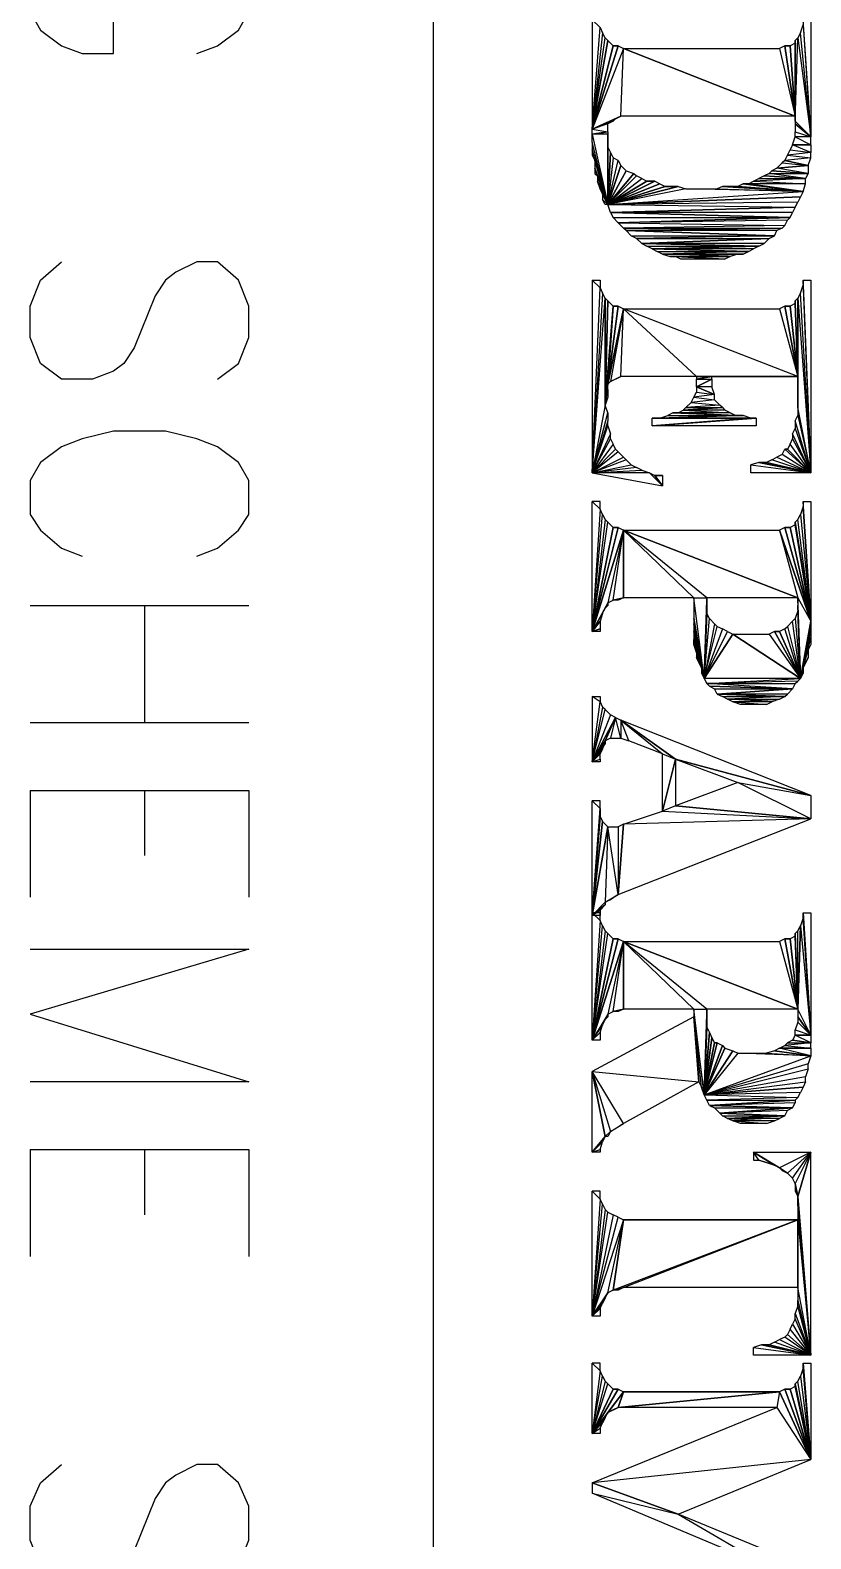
# Model space of a CAD drawing. Header units: metres. Extents: x 6 to 835, y 55 to 1134.
# Drawn here: x 106.29 to 125.34, y 92.16 to 128.95 of the extents above; entities that cross this region are included whole.
import ezdxf

# ---------------------------------------------------------------- set-up
doc = ezdxf.new("R2010")
doc.units = ezdxf.units.M

msp = doc.modelspace()

# ---------------------------------------------------------------- linework, layer by layer
at = {"color": 162}
for p, q in [((116.134, 62.279), (116.134, 276.719)), ((106.292, 114.921), (111.626, 114.921)), ((109.086, 114.921), (109.086, 112.063)), ((111.626, 112.063), (106.292, 112.063)), ((106.292, 110.412), (106.292, 107.809)), ((109.086, 110.412), (109.086, 108.825)), ((106.292, 101.649), (106.292, 99.046)), ((109.086, 101.649), (109.086, 100.062))]:
    msp.add_line(p, q, dxfattribs=at)
at = {"color": 162, "linetype": 'Continuous', "lineweight": 25}
for points in [[(110.356, 128.383), (110.864, 128.573), (111.372, 128.954), (111.626, 129.399), (111.626, 130.224), (111.372, 130.605), (110.864, 130.986), (110.356, 131.24), (109.594, 131.431), (108.324, 131.431), (107.562, 131.24), (107.054, 130.986), (106.546, 130.605), (106.292, 130.224), (106.292, 129.399), (106.546, 128.954), (107.054, 128.573), (107.562, 128.383), (108.324, 128.383), (108.324, 129.399)], [(110.864, 120.445), (111.372, 120.826), (111.626, 121.461), (111.626, 122.223), (111.372, 122.858), (110.864, 123.303), (110.356, 123.303), (109.848, 123.049), (109.594, 122.858), (109.34, 122.477), (108.832, 121.207), (108.578, 120.826), (108.324, 120.636), (107.816, 120.445), (107.054, 120.445), (106.546, 120.826), (106.292, 121.461), (106.292, 122.223), (106.546, 122.858), (107.054, 123.303)], [(110.356, 116.127), (110.864, 116.318), (111.372, 116.762), (111.626, 117.143), (111.626, 117.969), (111.372, 118.413), (110.864, 118.794), (110.356, 118.985), (109.594, 119.175), (108.324, 119.175), (107.562, 118.985), (107.054, 118.794), (106.546, 118.413), (106.292, 117.969), (106.292, 117.143), (106.546, 116.762), (107.054, 116.318), (107.562, 116.127)], [(106.292, 110.412), (111.626, 110.412), (111.626, 107.809)], [(106.292, 106.539), (111.626, 106.539), (106.292, 104.951), (111.626, 103.3), (106.292, 103.3)], [(106.292, 101.649), (111.626, 101.649), (111.626, 99.046)], [(110.864, 91.108), (111.372, 91.489), (111.626, 92.124), (111.626, 92.95), (111.372, 93.521), (110.864, 93.966), (110.356, 93.966), (109.848, 93.712), (109.594, 93.521), (109.34, 93.14), (108.832, 91.87), (108.578, 91.489), (108.324, 91.299), (107.816, 91.108), (107.054, 91.108), (106.546, 91.489), (106.292, 92.124), (106.292, 92.95), (106.546, 93.521), (107.054, 93.966)]]:
    msp.add_lwpolyline(points, dxfattribs=at)
for points in [[(120.008, 126.541), (120.198, 129.018), (120.008, 129.208)], [(125.151, 129.081), (125.342, 126.351), (125.151, 129.208)], [(125.342, 126.351), (125.151, 129.208), (125.342, 129.208)], [(120.262, 128.891), (120.008, 126.541), (120.198, 129.018)], [(120.008, 126.541), (120.325, 128.764), (120.262, 128.891)], [(125.024, 128.764), (125.342, 126.351), (125.088, 128.891)], [(125.342, 126.351), (125.088, 128.891), (125.151, 129.081)], [(120.389, 128.7), (120.008, 126.541), (120.325, 128.764)], [(120.389, 128.7), (120.516, 128.573), (120.008, 126.541)], [(120.643, 128.573), (120.77, 128.51), (120.008, 126.541)], [(120.516, 128.573), (120.643, 128.573), (120.008, 126.541)], [(120.706, 126.859), (120.77, 128.51), (120.008, 126.541)], [(120.643, 128.573), (120.516, 128.573)], [(124.961, 126.859), (120.706, 126.859), (120.77, 128.51)], [(124.961, 126.859), (120.77, 128.51), (124.58, 128.51)], [(124.707, 128.573), (124.58, 128.51), (124.961, 126.859)], [(124.707, 128.573), (124.834, 128.573)], [(124.834, 128.573), (124.707, 128.573), (124.961, 126.859)], [(124.834, 128.573), (124.961, 126.859), (124.961, 128.637)], [(125.024, 128.764), (124.961, 128.7), (124.961, 126.732)], [(125.342, 126.351), (124.961, 126.732), (125.024, 128.764)], [(124.961, 128.637), (124.961, 126.732), (124.961, 128.7)], [(124.961, 126.859), (124.961, 128.637), (124.961, 126.732)], [(120.008, 126.541), (120.579, 126.795), (120.706, 126.859)], [(120.516, 126.732), (120.008, 126.541), (120.579, 126.795)], [(120.516, 126.732), (120.389, 126.668), (120.008, 126.541)], [(120.389, 126.668), (120.008, 126.541), (120.389, 126.478)], [(124.961, 126.668), (125.342, 126.351), (124.961, 126.732)], [(124.961, 126.668), (124.961, 126.478), (125.342, 126.351)], [(120.008, 126.541), (120.389, 126.478), (120.008, 126.414)], [(120.389, 126.478), (120.389, 126.414), (120.008, 126.414)], [(120.389, 124.7), (120.008, 126.224), (120.008, 126.414)], [(120.389, 126.414), (120.008, 126.414), (120.389, 124.7)], [(120.008, 126.033), (120.389, 124.7), (120.008, 126.224)], [(120.389, 126.414), (120.389, 126.287), (120.389, 124.7)], [(120.389, 126.287), (120.389, 126.097), (120.389, 124.7)], [(124.961, 126.351), (125.342, 126.16), (124.897, 126.16)], [(124.961, 126.478), (125.342, 126.351), (124.961, 126.351)], [(125.342, 126.351), (124.961, 126.351), (125.342, 126.16)], [(120.008, 125.906), (120.071, 125.779), (120.008, 126.033)], [(120.071, 125.779), (120.008, 126.033), (120.389, 124.7)], [(120.389, 126.097), (120.452, 125.97), (120.389, 124.7)], [(120.452, 125.97), (120.516, 125.843), (120.389, 124.7)], [(124.77, 125.906), (125.342, 125.843), (124.707, 125.779)], [(124.834, 126.033), (125.342, 125.97), (124.77, 125.906)], [(125.342, 125.97), (124.77, 125.906), (125.342, 125.843)], [(124.834, 126.033), (125.342, 125.97), (124.897, 126.16)], [(125.342, 125.97), (124.897, 126.16), (125.342, 126.16)], [(120.071, 125.589), (120.389, 124.7), (120.071, 125.779)], [(120.071, 125.462), (120.135, 125.398), (120.071, 125.589)], [(120.135, 125.398), (120.071, 125.589), (120.389, 124.7)], [(120.389, 124.7), (120.643, 125.779), (120.516, 125.843)], [(120.706, 125.652), (120.389, 124.7), (120.643, 125.779)], [(120.706, 125.652), (120.833, 125.525), (120.389, 124.7)], [(120.833, 125.525), (121.024, 125.462), (120.389, 124.7)], [(124.326, 125.462), (125.278, 125.462), (124.389, 125.525)], [(124.389, 125.525), (125.278, 125.462), (124.516, 125.589)], [(124.643, 125.716), (125.278, 125.652), (124.516, 125.589)], [(125.278, 125.462), (124.516, 125.589), (125.278, 125.652)], [(124.707, 125.779), (124.643, 125.716), (125.278, 125.652)], [(125.342, 125.843), (124.707, 125.779), (125.278, 125.652)], [(120.135, 125.398), (120.135, 125.271), (120.389, 124.7)], [(120.389, 124.7), (120.198, 125.081), (120.135, 125.271)], [(121.024, 125.462), (121.087, 125.398), (120.389, 124.7)], [(120.389, 124.7), (121.214, 125.335), (121.087, 125.398)], [(121.341, 125.271), (120.389, 124.7), (121.214, 125.335)], [(121.532, 125.271), (121.659, 125.208), (120.389, 124.7)], [(121.341, 125.271), (121.532, 125.271), (120.389, 124.7)], [(121.659, 125.208), (121.786, 125.144), (120.389, 124.7)], [(122.103, 125.144), (122.294, 125.081), (120.389, 124.7)], [(121.786, 125.144), (122.103, 125.144), (120.389, 124.7)], [(121.532, 125.271), (121.341, 125.271)], [(122.103, 125.144), (121.786, 125.144)], [(123.183, 125.144), (123.056, 125.081), (125.151, 125.017)], [(123.183, 125.144), (123.564, 125.144)], [(123.564, 125.144), (123.183, 125.144), (125.151, 125.017)], [(123.691, 125.208), (123.564, 125.144), (125.151, 125.017)], [(123.691, 125.208), (123.818, 125.208)], [(123.818, 125.208), (123.691, 125.208), (125.151, 125.017)], [(123.945, 125.271), (125.215, 125.208), (123.818, 125.208)], [(125.215, 125.208), (123.818, 125.208), (125.151, 125.017)], [(124.072, 125.335), (125.215, 125.335), (123.945, 125.271)], [(125.215, 125.335), (123.945, 125.271), (125.215, 125.208)], [(124.199, 125.398), (124.072, 125.335), (125.215, 125.335)], [(124.199, 125.398), (125.215, 125.335), (124.326, 125.462)], [(125.215, 125.335), (124.326, 125.462), (125.278, 125.462)], [(120.262, 124.954), (120.389, 124.7), (120.198, 125.081)], [(120.262, 124.954), (120.262, 124.827), (120.389, 124.7)], [(120.262, 124.827), (120.389, 124.7), (120.325, 124.7)], [(120.389, 124.7), (125.151, 125.017), (122.294, 125.081)], [(125.088, 124.89), (120.389, 124.7), (125.151, 125.017)], [(125.088, 124.89), (125.024, 124.763), (120.389, 124.7)], [(125.024, 124.763), (120.389, 124.7), (124.961, 124.636)], [(125.151, 125.017), (122.294, 125.081), (123.056, 125.081)], [(120.389, 124.7), (124.961, 124.636), (120.452, 124.509)], [(124.961, 124.636), (124.897, 124.509), (120.452, 124.509)], [(120.452, 124.509), (120.516, 124.382), (124.834, 124.382)], [(124.897, 124.509), (120.452, 124.509), (124.834, 124.382)], [(120.516, 124.382), (124.834, 124.382), (120.643, 124.255)], [(124.834, 124.382), (124.77, 124.319), (120.643, 124.255)], [(124.77, 124.319), (120.643, 124.255), (124.707, 124.192)], [(120.643, 124.255), (124.707, 124.192), (120.77, 124.128)], [(124.707, 124.192), (120.77, 124.128), (124.643, 124.128)], [(120.77, 124.128), (124.643, 124.128), (120.833, 124.065)], [(124.643, 124.128), (124.516, 124.065), (120.833, 124.065)], [(120.833, 124.065), (120.96, 123.938), (124.453, 123.938)], [(124.516, 124.065), (120.833, 124.065), (124.453, 123.938)], [(120.96, 123.938), (124.453, 123.938), (121.087, 123.874)], [(124.453, 123.938), (121.087, 123.874), (124.326, 123.874)], [(121.087, 123.874), (124.326, 123.874), (121.214, 123.747)], [(124.326, 123.874), (124.199, 123.747), (121.214, 123.747)], [(121.214, 123.747), (121.341, 123.684), (124.072, 123.684)], [(124.199, 123.747), (121.214, 123.747), (124.072, 123.684)], [(121.341, 123.684), (124.072, 123.684), (121.468, 123.62)], [(124.072, 123.684), (123.945, 123.62), (121.468, 123.62)], [(121.468, 123.62), (121.595, 123.557), (123.818, 123.557)], [(123.945, 123.62), (121.468, 123.62), (123.818, 123.557)], [(121.595, 123.557), (123.818, 123.557), (121.722, 123.493)], [(123.818, 123.557), (121.722, 123.493), (123.691, 123.493)], [(123.691, 123.493), (123.564, 123.493), (121.722, 123.493)], [(123.564, 123.493), (121.722, 123.493), (121.913, 123.43)], [(123.564, 123.493), (123.373, 123.43), (121.913, 123.43)], [(121.913, 123.43), (122.04, 123.43), (123.373, 123.43)], [(122.04, 123.43), (123.246, 123.366), (122.167, 123.366)], [(122.04, 123.43), (123.373, 123.43), (123.246, 123.366)], [(120.008, 118.159), (120.198, 122.668), (120.008, 122.858)], [(120.198, 122.668), (120.008, 122.858), (120.198, 122.858)], [(120.262, 122.541), (120.008, 118.159), (120.198, 122.668)], [(120.008, 118.159), (120.325, 122.414), (120.262, 122.541)], [(125.024, 122.414), (125.342, 118.159), (125.088, 122.541)], [(125.342, 118.159), (125.088, 122.541), (125.151, 122.731)], [(125.151, 122.731), (125.342, 118.159), (125.151, 122.858)], [(125.342, 118.159), (125.151, 122.858), (125.342, 122.858)], [(120.325, 119.81), (120.008, 118.159), (120.325, 122.414)], [(120.325, 122.414), (120.389, 122.35), (120.325, 119.81)], [(120.389, 122.35), (120.516, 122.223), (120.325, 119.81)], [(120.516, 122.223), (120.389, 120.318), (120.325, 119.81)], [(120.643, 122.223), (120.77, 122.16), (120.389, 120.318)], [(120.516, 122.223), (120.643, 122.223), (120.389, 120.318)], [(120.643, 122.223), (120.516, 122.223)], [(124.707, 122.223), (124.58, 122.16), (125.024, 120.509)], [(124.707, 122.223), (124.834, 122.223)], [(124.834, 122.223), (124.707, 122.223), (125.024, 120.509)], [(124.961, 122.287), (124.834, 122.223), (125.024, 120.509)], [(125.024, 120.509), (124.961, 122.35), (125.024, 122.414)], [(124.961, 122.287), (125.024, 120.509), (124.961, 122.35)], [(125.024, 122.414), (125.024, 120.509), (125.024, 119.747)], [(125.342, 118.159), (125.024, 119.747), (125.024, 122.414)], [(120.77, 122.16), (120.452, 120.382), (120.389, 120.318)], [(120.706, 120.509), (120.77, 122.16), (120.452, 120.382)], [(122.548, 120.509), (120.706, 120.509), (120.77, 122.16)], [(122.548, 120.509), (125.024, 120.509), (120.77, 122.16)], [(125.024, 120.509), (120.77, 122.16), (124.58, 122.16)], [(120.706, 120.509), (120.579, 120.445), (120.452, 120.382)], [(122.929, 120.509), (122.548, 120.445), (122.929, 120.445)], [(125.024, 120.509), (122.929, 120.509), (122.548, 120.509)], [(122.929, 120.509), (122.548, 120.509), (122.548, 120.445)], [(122.929, 120.445), (122.929, 120.255), (122.548, 120.255)], [(122.548, 120.445), (122.929, 120.445), (122.548, 120.255)], [(120.325, 119.81), (120.389, 120.191), (120.389, 120.318)], [(120.389, 120.001), (120.325, 119.81), (120.389, 120.191)], [(122.484, 120.001), (122.992, 119.937), (122.421, 119.874)], [(122.548, 120.128), (122.992, 120.064), (122.484, 120.001)], [(122.992, 120.064), (122.484, 120.001), (122.992, 119.937)], [(122.548, 120.255), (122.548, 120.128), (122.992, 120.064)], [(122.929, 120.255), (122.548, 120.255), (122.992, 120.064)], [(120.008, 118.159), (120.389, 119.62), (120.325, 119.81)], [(120.389, 119.429), (120.008, 118.159), (120.389, 119.62)], [(121.976, 119.62), (121.849, 119.556), (123.5, 119.556)], [(121.976, 119.62), (122.103, 119.62)], [(122.103, 119.62), (121.976, 119.62), (123.5, 119.556)], [(122.23, 119.683), (123.373, 119.62), (122.103, 119.62)], [(123.373, 119.62), (122.103, 119.62), (123.5, 119.556)], [(123.183, 119.747), (123.246, 119.683), (122.23, 119.683)], [(122.294, 119.747), (123.183, 119.747), (122.23, 119.683)], [(123.246, 119.683), (122.23, 119.683), (123.373, 119.62)], [(122.421, 119.874), (123.119, 119.81), (122.294, 119.747)], [(123.119, 119.81), (122.294, 119.747), (123.183, 119.747)], [(122.992, 119.937), (122.421, 119.874), (123.119, 119.81)], [(125.024, 119.556), (125.342, 118.159), (125.024, 119.747)], [(120.008, 118.159), (120.389, 119.302), (120.389, 119.429)], [(120.452, 119.112), (120.008, 118.159), (120.389, 119.302)], [(124.008, 119.493), (124.008, 119.302), (121.468, 119.302)], [(123.881, 119.493), (124.008, 119.493), (121.468, 119.302)], [(121.468, 119.493), (123.881, 119.493), (121.468, 119.302)], [(121.468, 119.493), (121.659, 119.493)], [(121.659, 119.493), (121.468, 119.493), (123.881, 119.493)], [(123.691, 119.556), (121.659, 119.493), (123.881, 119.493)], [(123.5, 119.556), (123.691, 119.556), (121.659, 119.493)], [(121.849, 119.556), (123.5, 119.556), (121.659, 119.493)], [(123.691, 119.556), (123.5, 119.556)], [(124.008, 119.493), (123.881, 119.493)], [(125.342, 118.159), (124.897, 119.112), (124.961, 119.239)], [(125.342, 118.159), (124.961, 119.429), (125.024, 119.556)], [(124.961, 119.239), (125.342, 118.159), (124.961, 119.429)], [(120.008, 118.159), (120.452, 118.985), (120.452, 119.112)], [(120.516, 118.858), (120.008, 118.159), (120.452, 118.985)], [(125.342, 118.159), (124.834, 118.858), (124.897, 118.985)], [(124.897, 118.985), (125.342, 118.159), (124.897, 119.112)], [(120.008, 118.159), (120.579, 118.731), (120.516, 118.858)], [(120.643, 118.667), (120.008, 118.159), (120.579, 118.731)], [(120.008, 118.159), (120.77, 118.54), (120.643, 118.667)], [(120.833, 118.477), (120.008, 118.159), (120.77, 118.54)], [(125.342, 118.159), (124.389, 118.477), (124.516, 118.54)], [(124.516, 118.54), (125.342, 118.159), (124.643, 118.604)], [(125.342, 118.159), (124.643, 118.604), (124.707, 118.731)], [(124.707, 118.731), (124.77, 118.731)], [(124.77, 118.731), (124.707, 118.731), (125.342, 118.159)], [(124.77, 118.731), (125.342, 118.159), (124.834, 118.858)], [(120.008, 118.159), (120.96, 118.35), (120.833, 118.477)], [(121.087, 118.286), (120.008, 118.159), (120.96, 118.35)], [(120.008, 118.159), (121.214, 118.223), (121.087, 118.286)], [(121.405, 118.159), (120.008, 118.159), (121.214, 118.223)], [(121.722, 117.842), (121.405, 118.159), (120.008, 118.159)], [(121.532, 118.096), (121.722, 117.842), (121.405, 118.159)], [(124.072, 118.413), (123.881, 118.35), (125.342, 118.159)], [(123.881, 118.35), (125.342, 118.159), (123.881, 118.159)], [(124.072, 118.413), (124.262, 118.413)], [(124.262, 118.413), (124.072, 118.413), (125.342, 118.159)], [(124.262, 118.413), (125.342, 118.159), (124.389, 118.477)], [(121.722, 118.096), (121.532, 118.096)], [(121.532, 118.096), (121.722, 118.096), (121.722, 117.842)], [(120.198, 117.461), (120.008, 117.461), (120.198, 117.27)], [(120.008, 117.461), (120.198, 117.27), (120.008, 114.286)], [(125.151, 117.334), (125.342, 114.54), (125.151, 117.461)], [(125.342, 114.54), (125.151, 117.461), (125.342, 117.461)], [(120.008, 114.286), (120.262, 117.143), (120.198, 117.27)], [(120.325, 117.016), (120.008, 114.286), (120.262, 117.143)], [(125.342, 114.54), (125.024, 117.016), (125.088, 117.143)], [(125.151, 117.334), (125.088, 117.143), (125.342, 114.54)], [(120.008, 114.286), (120.389, 116.953), (120.325, 117.016)], [(120.516, 116.826), (120.008, 114.286), (120.389, 116.953)], [(120.643, 116.826), (120.77, 116.762), (120.008, 114.286)], [(120.516, 116.826), (120.643, 116.826), (120.008, 114.286)], [(120.77, 116.762), (120.389, 114.984), (120.008, 114.286)], [(120.516, 115.048), (120.77, 116.762), (120.389, 114.984)], [(120.643, 116.826), (120.516, 116.826)], [(120.77, 115.111), (120.516, 115.048), (120.77, 116.762)], [(125.024, 115.111), (122.802, 115.111), (120.77, 116.762)], [(122.802, 115.111), (120.77, 116.762), (122.484, 115.111)], [(120.77, 116.762), (122.484, 115.111), (120.77, 115.111)], [(120.77, 116.762), (124.58, 116.762), (125.024, 115.111)], [(124.707, 116.826), (124.58, 116.762), (125.342, 114.54)], [(124.58, 116.762), (125.024, 115.111), (125.342, 114.54)], [(124.707, 116.826), (124.834, 116.826)], [(124.834, 116.826), (124.707, 116.826), (125.342, 114.54)], [(124.834, 116.826), (125.342, 114.54), (124.961, 116.889)], [(124.961, 116.953), (125.342, 114.54), (125.024, 117.016)], [(125.342, 114.54), (124.961, 116.889), (124.961, 116.953)], [(120.325, 114.857), (120.389, 114.984), (120.008, 114.286)], [(120.008, 114.286), (120.262, 114.73), (120.325, 114.857)], [(120.389, 114.921), (120.325, 114.857), (120.389, 114.984)], [(120.77, 115.111), (120.643, 115.048), (120.516, 115.048)], [(122.484, 114.603), (122.738, 113.143), (122.484, 115.111)], [(122.738, 113.143), (122.484, 115.111), (122.802, 115.111)], [(122.738, 113.143), (122.802, 115.048), (122.802, 115.111)], [(122.802, 114.857), (122.738, 113.143), (122.802, 115.048)], [(122.802, 114.857), (122.802, 114.73), (122.738, 113.143)], [(125.024, 115.111), (125.024, 114.921), (125.088, 113.143)], [(125.024, 115.111), (125.342, 114.54), (125.088, 113.143)], [(125.024, 114.921), (125.024, 114.794), (125.088, 113.143)], [(120.198, 114.54), (120.008, 114.286), (120.262, 114.73)], [(120.198, 114.54), (120.198, 114.349), (120.008, 114.286)], [(122.484, 114.603), (122.484, 114.476), (122.738, 113.143)], [(122.484, 114.476), (122.484, 114.286), (122.738, 113.143)], [(122.738, 113.143), (122.865, 114.603), (122.802, 114.73)], [(122.992, 114.476), (122.738, 113.143), (122.865, 114.603)], [(122.738, 113.143), (123.056, 114.413), (122.992, 114.476)], [(124.77, 114.413), (125.088, 113.143), (124.897, 114.54)], [(125.088, 113.143), (124.897, 114.54), (124.961, 114.603)], [(125.024, 114.794), (124.961, 114.603), (125.088, 113.143)], [(125.342, 114.54), (125.342, 114.349), (125.088, 113.143)], [(120.198, 114.349), (120.198, 114.286), (120.008, 114.286)], [(122.484, 114.095), (122.675, 113.397), (122.484, 114.286)], [(122.675, 113.397), (122.484, 114.286), (122.738, 113.143)], [(122.675, 113.397), (122.484, 113.968), (122.484, 114.095)], [(123.183, 114.349), (122.738, 113.143), (123.056, 114.413)], [(122.738, 113.143), (123.31, 114.286), (123.183, 114.349)], [(123.437, 114.222), (122.738, 113.143), (123.31, 114.286)], [(125.088, 113.143), (122.738, 113.143), (123.437, 114.222)], [(123.437, 114.222), (124.326, 114.222), (125.088, 113.143)], [(124.326, 114.222), (125.088, 113.143), (124.453, 114.286)], [(124.453, 114.286), (124.58, 114.286)], [(124.58, 114.286), (124.453, 114.286), (125.088, 113.143)], [(124.58, 114.286), (125.088, 113.143), (124.707, 114.349)], [(125.088, 113.143), (124.707, 114.349), (124.77, 114.413)], [(125.342, 114.349), (125.342, 114.159), (125.088, 113.143)], [(125.342, 114.159), (125.151, 113.397), (125.088, 113.143)], [(125.278, 113.841), (125.342, 114.159), (125.151, 113.397)], [(125.342, 113.968), (125.278, 113.841), (125.342, 114.159)], [(122.548, 113.778), (122.675, 113.397), (122.484, 113.968)], [(122.548, 113.778), (122.548, 113.651), (122.675, 113.397)], [(125.278, 113.841), (125.278, 113.651), (125.151, 113.397)], [(122.548, 113.651), (122.611, 113.524), (122.675, 113.397)], [(122.675, 113.397), (122.675, 113.27), (122.738, 113.143)], [(125.151, 113.397), (125.151, 113.27), (125.088, 113.143)], [(125.278, 113.651), (125.215, 113.524), (125.151, 113.397)], [(122.802, 113.016), (125.088, 113.143), (122.738, 113.143)], [(125.024, 113.079), (122.802, 113.016), (125.088, 113.143)], [(122.802, 113.016), (124.961, 113.016), (125.024, 113.079)], [(122.865, 112.952), (124.897, 112.889), (122.802, 113.016)], [(124.897, 112.889), (122.802, 113.016), (124.961, 113.016)], [(120.008, 111.111), (120.198, 112.571), (120.008, 112.698)], [(120.198, 112.571), (120.008, 112.698), (120.198, 112.698)], [(122.865, 112.952), (122.992, 112.889), (124.897, 112.889)], [(122.992, 112.889), (124.897, 112.889), (123.056, 112.762)], [(124.897, 112.889), (124.77, 112.762), (123.056, 112.762)], [(123.056, 112.762), (123.183, 112.698), (124.707, 112.698)], [(124.77, 112.762), (123.056, 112.762), (124.707, 112.698)], [(123.183, 112.698), (124.707, 112.698), (123.31, 112.635)], [(124.707, 112.698), (123.31, 112.635), (124.58, 112.635)], [(123.31, 112.635), (124.58, 112.635), (123.437, 112.571)], [(124.58, 112.635), (124.389, 112.571), (123.437, 112.571)], [(120.262, 112.444), (120.008, 111.111), (120.198, 112.571)], [(120.008, 111.111), (120.325, 112.381), (120.262, 112.444)], [(120.452, 112.254), (120.008, 111.111), (120.325, 112.381)], [(120.008, 111.111), (120.579, 112.19), (120.452, 112.254)], [(124.389, 112.571), (123.437, 112.571), (124.262, 112.508)], [(123.437, 112.571), (124.262, 112.508), (123.627, 112.508)], [(120.325, 111.619), (120.008, 111.111), (120.579, 112.19)], [(120.579, 112.19), (120.452, 111.682), (120.325, 111.619)], [(120.706, 111.682), (120.579, 112.19), (120.452, 111.682)], [(120.706, 112.127), (120.706, 111.682), (120.579, 112.19)], [(120.706, 111.682), (120.897, 111.619), (120.706, 112.127)], [(120.897, 111.619), (120.706, 112.127), (121.722, 111.301)], [(120.706, 112.127), (121.722, 111.301), (122.04, 111.174)], [(120.706, 112.127), (122.04, 111.174), (125.342, 110.285)], [(120.325, 111.619), (120.325, 111.555), (120.008, 111.111)], [(120.008, 111.111), (120.262, 111.428), (120.325, 111.555)], [(120.198, 111.301), (120.008, 111.111), (120.262, 111.428)], [(120.008, 111.111), (120.198, 111.174), (120.198, 111.301)], [(120.198, 111.111), (120.008, 111.111), (120.198, 111.174)], [(121.722, 111.301), (122.04, 111.174), (121.722, 109.904)], [(122.04, 111.174), (122.04, 110.031), (121.722, 109.904)], [(122.04, 111.174), (123.564, 110.603), (125.342, 110.285)], [(123.564, 110.603), (122.04, 110.031), (125.342, 109.714)], [(123.564, 110.603), (125.342, 110.285), (125.342, 109.714)], [(120.198, 110.158), (120.008, 110.158), (120.198, 109.968)], [(120.008, 110.158), (120.198, 109.968), (120.008, 107.364)], [(122.04, 110.031), (121.722, 109.904), (125.342, 109.714)], [(120.198, 109.968), (120.198, 109.777), (120.008, 107.364)], [(120.198, 109.777), (120.262, 109.65), (120.008, 107.364)], [(125.342, 109.714), (120.77, 109.587), (120.643, 107.872)], [(121.722, 109.904), (125.342, 109.714), (120.77, 109.587)], [(120.262, 109.65), (120.389, 109.523), (120.008, 107.364)], [(120.389, 109.523), (120.325, 107.682), (120.008, 107.364)], [(120.325, 107.682), (120.643, 107.872), (120.389, 109.523)], [(120.389, 109.523), (120.643, 109.523), (120.643, 107.872)], [(120.643, 109.523), (120.643, 107.872), (120.77, 109.587)], [(120.452, 107.745), (120.325, 107.682), (120.643, 107.872)], [(120.325, 107.682), (120.325, 107.618), (120.008, 107.364)], [(120.008, 107.364), (120.198, 107.491), (120.325, 107.618)], [(120.198, 107.364), (120.008, 107.364), (120.198, 107.491)], [(120.198, 107.428), (120.008, 107.428), (120.198, 107.237)], [(120.008, 107.428), (120.198, 107.237), (120.008, 104.316)], [(120.008, 104.316), (120.262, 107.11), (120.198, 107.237)], [(120.325, 106.983), (120.008, 104.316), (120.262, 107.11)], [(125.024, 105.078), (125.024, 106.983), (125.088, 107.11)], [(125.342, 104.443), (125.024, 105.078), (125.088, 107.11)], [(125.088, 107.11), (125.342, 104.443), (125.151, 107.301)], [(125.342, 104.443), (125.151, 107.301), (125.151, 107.428)], [(125.342, 104.443), (125.151, 107.428), (125.342, 107.428)], [(120.008, 104.316), (120.389, 106.92), (120.325, 106.983)], [(120.516, 106.793), (120.008, 104.316), (120.389, 106.92)], [(120.643, 106.793), (120.77, 106.729), (120.008, 104.316)], [(120.516, 106.793), (120.643, 106.793), (120.008, 104.316)], [(120.77, 106.729), (120.389, 104.951), (120.008, 104.316)], [(120.516, 105.015), (120.77, 106.729), (120.389, 104.951)], [(120.643, 106.793), (120.516, 106.793)], [(120.77, 105.078), (120.516, 105.015), (120.77, 106.729)], [(125.024, 105.078), (122.802, 105.078), (120.77, 106.729)], [(122.802, 105.078), (120.77, 106.729), (122.484, 105.078)], [(120.77, 106.729), (122.484, 105.078), (120.77, 105.078)], [(125.024, 105.078), (120.77, 106.729), (124.58, 106.729)], [(124.707, 106.793), (124.58, 106.729), (125.024, 105.078)], [(124.707, 106.793), (124.834, 106.793)], [(124.834, 106.793), (124.707, 106.793), (125.024, 105.078)], [(124.834, 106.793), (125.024, 105.078), (124.961, 106.856)], [(124.961, 106.92), (125.024, 105.078), (125.024, 106.983)], [(125.024, 105.078), (124.961, 106.856), (124.961, 106.92)], [(120.325, 104.824), (120.389, 104.951), (120.008, 104.316)], [(122.484, 104.888), (120.008, 103.554), (122.611, 103.3)], [(120.389, 104.888), (120.325, 104.824), (120.389, 104.951)], [(120.77, 105.078), (120.643, 105.015), (120.516, 105.015)], [(122.484, 104.888), (122.738, 102.983), (122.484, 105.078)], [(122.738, 102.983), (122.484, 105.078), (122.802, 105.078)], [(122.611, 103.3), (122.675, 103.173), (122.484, 104.888)], [(122.675, 103.173), (122.484, 104.888), (122.738, 102.983)], [(122.738, 102.983), (122.802, 104.951), (122.802, 105.078)], [(122.802, 104.824), (122.738, 102.983), (122.802, 104.951)], [(125.024, 104.888), (125.342, 104.443), (125.024, 105.078)], [(125.024, 104.888), (125.024, 104.761), (125.342, 104.443)], [(120.325, 104.824), (120.262, 104.697), (120.008, 104.316)], [(120.008, 104.316), (120.198, 104.507), (120.262, 104.697)], [(122.802, 104.824), (122.802, 104.634), (122.738, 102.983)], [(122.802, 104.634), (122.865, 104.507), (122.738, 102.983)], [(125.024, 104.761), (124.961, 104.57), (125.342, 104.443)], [(124.961, 104.57), (125.342, 104.443), (124.961, 104.443)], [(120.198, 104.316), (120.008, 104.316), (120.198, 104.507)], [(122.865, 104.507), (122.929, 104.38), (122.738, 102.983)], [(122.929, 104.38), (122.992, 104.253), (122.738, 102.983)], [(123.056, 104.253), (123.183, 104.189), (122.738, 102.983)], [(122.992, 104.253), (123.056, 104.253), (122.738, 102.983)], [(123.183, 104.189), (123.246, 104.126), (122.738, 102.983)], [(123.056, 104.253), (122.992, 104.253)], [(124.707, 104.189), (125.342, 104.126), (124.58, 104.126)], [(124.77, 104.253), (125.342, 104.253), (124.707, 104.189)], [(125.342, 104.253), (124.707, 104.189), (125.342, 104.126)], [(124.897, 104.316), (124.77, 104.253), (125.342, 104.253)], [(124.897, 104.316), (125.342, 104.253), (124.961, 104.443)], [(125.342, 104.253), (124.961, 104.443), (125.342, 104.443)], [(123.246, 104.126), (123.437, 104.062), (122.738, 102.983)], [(123.437, 104.062), (123.564, 103.999), (122.738, 102.983)], [(122.738, 102.983), (125.342, 103.935), (123.564, 103.999)], [(125.278, 103.745), (122.738, 102.983), (125.342, 103.935)], [(125.342, 103.935), (123.564, 103.999), (124.262, 103.999)], [(124.453, 104.062), (124.262, 103.999), (125.342, 103.935)], [(124.453, 104.062), (125.342, 103.935), (124.58, 104.126)], [(125.342, 103.935), (124.58, 104.126), (125.342, 104.126)], [(122.611, 103.3), (120.77, 102.284), (120.008, 103.554)], [(120.77, 102.284), (120.008, 103.554), (120.452, 102.094)], [(120.008, 103.554), (120.452, 102.094), (120.325, 101.967)], [(120.008, 103.554), (120.325, 101.967), (120.008, 101.586)], [(122.738, 102.983), (125.278, 103.618), (125.278, 103.745)], [(125.215, 103.427), (122.738, 102.983), (125.278, 103.618)], [(122.738, 102.983), (125.215, 103.3), (125.215, 103.427)], [(125.151, 103.173), (122.738, 102.983), (125.215, 103.3)], [(125.151, 103.173), (125.088, 103.046), (122.738, 102.983)], [(125.088, 103.046), (122.738, 102.983), (125.024, 102.919)], [(122.738, 102.983), (125.024, 102.919), (122.802, 102.856)], [(125.024, 102.919), (122.802, 102.856), (124.961, 102.856)], [(122.802, 102.856), (124.961, 102.856), (122.865, 102.729)], [(124.961, 102.856), (124.961, 102.792), (122.865, 102.729)], [(124.961, 102.792), (122.865, 102.729), (124.897, 102.665)], [(122.865, 102.729), (122.992, 102.665), (124.897, 102.665)], [(122.992, 102.665), (124.897, 102.665), (123.119, 102.538)], [(124.897, 102.665), (124.77, 102.602), (123.119, 102.538)], [(124.77, 102.602), (123.119, 102.538), (124.707, 102.475)], [(123.119, 102.538), (123.183, 102.475), (124.707, 102.475)], [(123.183, 102.475), (124.707, 102.475), (123.31, 102.411)], [(124.707, 102.475), (124.58, 102.411), (123.31, 102.411)], [(124.58, 102.411), (123.31, 102.411), (124.453, 102.348)], [(123.31, 102.411), (124.453, 102.348), (123.437, 102.348)], [(124.453, 102.348), (123.437, 102.348), (124.262, 102.284)], [(123.437, 102.348), (124.262, 102.284), (123.627, 102.284)], [(120.325, 101.967), (120.262, 101.84), (120.008, 101.586)], [(120.452, 102.094), (120.389, 101.967), (120.325, 101.967)], [(120.77, 102.284), (120.579, 102.157), (120.452, 102.094)], [(120.008, 101.586), (120.198, 101.649), (120.262, 101.84)], [(120.198, 101.586), (120.008, 101.586), (120.198, 101.649)], [(123.945, 101.395), (124.072, 101.395), (123.945, 101.586)], [(124.072, 101.395), (123.945, 101.586), (124.453, 101.268)], [(123.945, 101.586), (124.453, 101.268), (124.58, 101.205)], [(123.945, 101.586), (125.342, 101.586), (124.58, 101.205)], [(125.342, 101.586), (124.58, 101.205), (124.77, 101.078)], [(124.77, 101.078), (124.897, 100.951), (125.342, 101.586)], [(124.897, 100.951), (125.342, 101.586), (124.961, 100.824)], [(125.342, 101.586), (124.961, 100.824), (125.024, 100.506)], [(125.342, 101.586), (125.024, 100.506), (125.342, 96.633)], [(124.072, 101.395), (124.262, 101.332), (124.453, 101.268)], [(124.58, 101.205), (124.643, 101.141), (124.77, 101.078)], [(124.77, 101.078), (124.834, 101.014), (124.897, 100.951)], [(120.198, 100.633), (120.008, 100.633), (120.198, 100.443)], [(120.008, 100.633), (120.198, 100.443), (120.008, 97.585)], [(124.961, 100.824), (124.961, 100.633), (125.024, 100.506)], [(125.342, 96.633), (125.024, 100.316), (125.024, 100.506)], [(120.008, 97.585), (120.262, 100.316), (120.198, 100.443)], [(120.325, 100.189), (120.008, 97.585), (120.262, 100.316)], [(120.008, 97.585), (120.389, 100.125), (120.325, 100.189)], [(120.516, 100.062), (120.008, 97.585), (120.389, 100.125)], [(125.024, 99.935), (125.342, 96.633), (125.024, 100.316)], [(120.008, 97.585), (120.643, 99.998), (120.516, 100.062)], [(120.77, 99.935), (120.008, 97.585), (120.643, 99.998)], [(120.389, 98.157), (120.77, 99.935), (120.008, 97.585)], [(120.516, 98.22), (120.389, 98.157), (120.77, 99.935)], [(120.77, 98.284), (125.024, 99.935), (120.516, 98.22)], [(120.77, 99.935), (125.024, 99.935), (120.516, 98.22)], [(125.024, 98.284), (120.77, 98.284), (125.024, 99.935)], [(125.024, 99.935), (120.77, 99.935)], [(125.342, 96.633), (125.024, 98.284), (125.024, 99.935)], [(120.77, 98.284), (120.643, 98.22), (120.516, 98.22)], [(125.024, 97.966), (125.342, 96.633), (125.024, 98.284)], [(120.008, 97.585), (120.325, 98.03), (120.389, 98.157)], [(120.262, 97.903), (120.008, 97.585), (120.325, 98.03)], [(120.008, 97.585), (120.198, 97.776), (120.262, 97.903)], [(125.342, 96.633), (125.024, 97.839), (125.024, 97.966)], [(120.198, 97.585), (120.008, 97.585), (120.198, 97.776)], [(124.897, 97.395), (125.342, 96.633), (124.961, 97.522)], [(124.961, 97.649), (125.342, 96.633), (125.024, 97.839)], [(125.342, 96.633), (124.961, 97.522), (124.961, 97.649)], [(124.77, 97.141), (125.342, 96.633), (124.834, 97.268)], [(125.342, 96.633), (124.834, 97.268), (124.897, 97.395)], [(124.135, 96.887), (123.945, 96.823), (125.342, 96.633)], [(123.945, 96.823), (125.342, 96.633), (123.945, 96.633)], [(124.135, 96.887), (124.326, 96.887)], [(124.326, 96.887), (124.135, 96.887), (125.342, 96.633)], [(124.326, 96.887), (125.342, 96.633), (124.453, 96.95)], [(125.342, 96.633), (124.453, 96.95), (124.58, 97.014)], [(124.58, 97.014), (125.342, 96.633), (124.707, 97.077)], [(125.342, 96.633), (124.707, 97.077), (124.77, 97.141)], [(120.198, 96.442), (120.008, 96.442), (120.198, 96.252)], [(120.008, 96.442), (120.198, 96.252), (120.008, 94.728)], [(125.342, 94.093), (125.151, 96.315), (125.151, 96.442)], [(125.342, 94.093), (125.151, 96.442), (125.342, 96.442)], [(120.008, 94.728), (120.262, 96.125), (120.198, 96.252)], [(120.325, 95.998), (120.008, 94.728), (120.262, 96.125)], [(125.342, 94.093), (125.024, 95.998), (125.088, 96.125)], [(125.088, 96.125), (125.342, 94.093), (125.151, 96.315)], [(120.008, 94.728), (120.389, 95.934), (120.325, 95.998)], [(120.516, 95.807), (120.008, 94.728), (120.389, 95.934)], [(120.77, 95.744), (120.008, 94.728), (120.643, 95.807)], [(120.516, 95.807), (120.643, 95.807), (120.008, 94.728)], [(120.389, 95.236), (120.77, 95.744), (120.008, 94.728)], [(120.643, 95.363), (120.389, 95.236), (120.77, 95.744)], [(120.643, 95.807), (120.516, 95.807)], [(124.58, 95.744), (124.516, 95.363), (120.643, 95.363)], [(120.77, 95.744), (124.58, 95.744), (120.643, 95.363)], [(124.58, 95.744), (120.77, 95.744)], [(124.58, 95.744), (124.516, 95.363), (125.342, 94.093)], [(124.707, 95.807), (124.58, 95.744), (125.342, 94.093)], [(124.707, 95.807), (124.834, 95.807)], [(124.834, 95.807), (124.707, 95.807), (125.342, 94.093)], [(124.834, 95.807), (125.342, 94.093), (124.961, 95.871)], [(124.961, 95.934), (125.342, 94.093), (125.024, 95.998)], [(125.342, 94.093), (124.961, 95.871), (124.961, 95.934)], [(124.516, 95.363), (125.342, 94.093), (120.008, 93.521)], [(120.643, 95.363), (120.516, 95.299), (120.389, 95.236)], [(120.008, 94.728), (120.325, 95.109), (120.389, 95.236)], [(120.262, 94.982), (120.008, 94.728), (120.325, 95.109)], [(120.008, 94.728), (120.198, 94.855), (120.262, 94.982)], [(120.198, 94.728), (120.008, 94.728), (120.198, 94.855)], [(125.342, 94.093), (120.008, 93.521), (122.103, 92.759)], [(120.008, 93.521), (120.008, 93.267), (122.103, 92.759)], [(120.008, 93.267), (122.103, 92.759), (124.389, 91.426)], [(122.103, 92.759), (124.389, 91.426), (125.342, 91.426)]]:
    msp.add_lwpolyline(points, close=True, dxfattribs=at)

doc.saveas('drawing.dxf')
